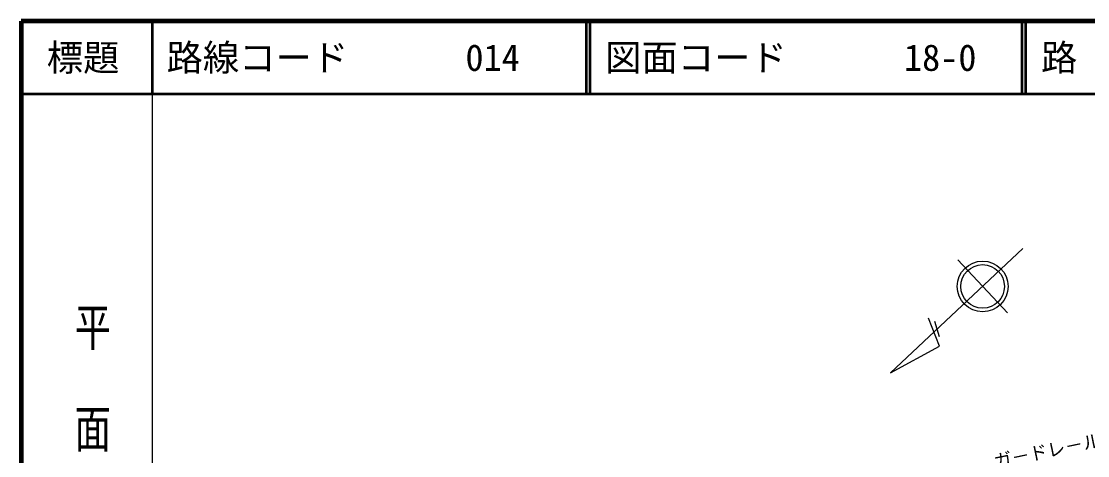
# Model space of a CAD drawing. Units: millimetres, scale not verified. Extents: x 40000 to 680000, y 20000 to 380000.
# Drawn here: x 40000 to 186806, y 320164 to 380000 of the extents above; entities that cross this region are included whole.
import ezdxf
from ezdxf.enums import TextEntityAlignment as Align

# ---------------------------------------------------------------- set-up
doc = ezdxf.new("R2010")
doc.units = ezdxf.units.MM
doc.header["$LTSCALE"] = 1000
for name, color, linetype, lineweight in [('M-BMK-SRVR', 3, 'Continuous', 25), ('M-STR-STR3', 7, 'Continuous', 25), ('M-TTL', 2, 'Continuous', 140), ('M-TTL-BAND', 7, 'Continuous', 25), ('M-TTL-LINE', 7, 'Continuous', 50)]:
    doc.layers.add(name, color=color, linetype=linetype, lineweight=lineweight)
doc.layers.add('M-TTL-TXT', color=7, linetype='Continuous')
doc.styles.add('@ＭＳ ゴシック', font='')
doc.styles.add('ＭＳ ゴシック', font='')
doc.styles.get('@ＭＳ ゴシック').set_extended_font_data('@MS Gothic')
doc.styles.get('ＭＳ ゴシック').set_extended_font_data('MS Gothic')

msp = doc.modelspace()

# ---------------------------------------------------------------- linework, layer by layer
at = {"layer": 'M-BMK-SRVR'}
for p, q in [((159671, 331561), (177883, 348687)), ((168921, 347123), (175772, 339838)), ((166404, 335245), (164885, 339112)), ((166429, 336532), (165750, 338662)), ((159671, 331561), (166404, 335245))]:
    msp.add_line(p, q, dxfattribs=at)
for radius in [3500, 3000]:
    msp.add_circle((172347, 343481), radius, dxfattribs=at)
at = {"layer": 'M-TTL'}
for p, q in [((40000, 380000), (40000, 20000)), ((680000, 380000), (40000, 380000))]:
    msp.add_line(p, q, dxfattribs=at)
at = {"layer": 'M-TTL-BAND'}
msp.add_line((58000, 370000), (58000, 20000), dxfattribs=at)
at = {"layer": 'M-TTL-LINE'}
for p, q in [((58000, 380000), (58000, 370000)), ((117750, 380000), (117750, 370000)), ((118250, 380000), (118250, 370000)), ((177750, 380000), (177750, 370000)), ((178250, 380000), (178250, 370000)), ((40000, 370000), (680000, 370000))]:
    msp.add_line(p, q, dxfattribs=at)

# ---------------------------------------------------------------- texts
at = {"layer": 'M-STR-STR3', "style": 'ＭＳ ゴシック'}
msp.add_text('ガ－ドレ－ル', height=1833, rotation=11.659, dxfattribs=at).set_placement((174195, 317888), align=Align.BOTTOM_LEFT)
at = {"layer": 'M-TTL-BAND', "style": '@ＭＳ ゴシック', "width": 1.4}
msp.add_text('平  面  図', height=3666, rotation=270, dxfattribs=at).set_placement((49777, 306475), align=Align.MIDDLE_RIGHT)
at = {"layer": 'M-TTL-TXT', "style": 'ＭＳ ゴシック'}
msp.add_text('標題', height=3666, dxfattribs=at).set_placement((48500, 375000), align=Align.MIDDLE_CENTER)
for s, p in [('路線コード', (60000, 375000)), ('路 線 名', (180380, 375000)), ('014', (101142, 375000)), ('図面コード', (120380, 375000)), ('18-0', (161521, 375000))]:
    msp.add_text(s, height=3666, dxfattribs=at).set_placement(p, align=Align.MIDDLE_LEFT)

doc.saveas('drawing.dxf')
